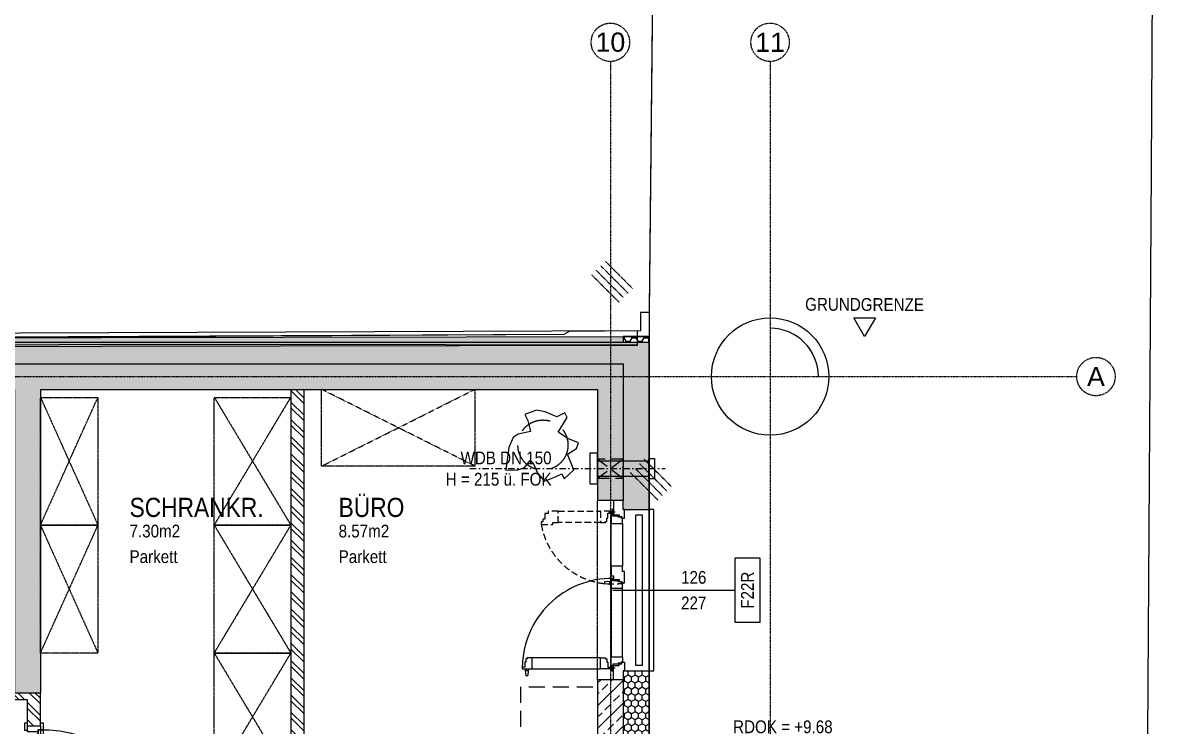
# Model space of a CAD drawing. Header units: millimetres. Extents: x -1798295 to -1733564, y -52013 to 52701.
# Drawn here: x -1743341 to -1734394, y 1265 to 6764 of the extents above; entities that cross this region are included whole.
import ezdxf
from ezdxf.enums import TextEntityAlignment as Align

# ---------------------------------------------------------------- set-up
doc = ezdxf.new("R2010")
doc.units = ezdxf.units.MM
doc.linetypes.add('HIDDEN2', pattern=[0.1875, 0.125, -0.0625])
doc.linetypes.add('STRICHPUNKT', pattern=[1, 0.5, -0.25, 0, -0.25])
for name, color, linetype in [('00_HLP---------M0', 6, 'Continuous'), ('01-BFL-G00-L03-M0', 10, 'Continuous'), ('01-SYM-G00-L03-M0', 8, 'Continuous'), ('01-TXT---------M0', 1, 'Continuous'), ('01-TXT---------PP', 1, 'Continuous'), ('01-TXT-G00-L03-M0', 1, 'Continuous'), ('02-ABB-G00-L03-M0', 50, 'Continuous'), ('02-ANS-G00-L03-M0', 8, 'Continuous'), ('02-AXO-G00-L03-M0', 8, 'STRICHPUNKT'), ('02-DIM-G00-L03-ACHSEN', 8, 'Continuous'), ('02-FIL-G00-L03-LILA', 223, 'Continuous'), ('02-FIL-G00-L03-ORANGE', 40, 'Continuous'), ('02-FIL-G00-L03-STB', 8, 'Continuous'), ('02-HID---------M0', 8, 'HIDDEN2'), ('02-HID-G00-L03-M0', 8, 'HIDDEN2'), ('02-TWA---------M0', 4, 'Continuous'), ('02-TWA-G00-L03-M0', 4, 'Continuous'), ('02-TWB-G00-L03-M0', 5, 'Continuous'), ('02-WDA---------M0', 8, 'Continuous'), ('02-WDA-G00-L03-M0', 8, 'Continuous'), ('02-ZWA---------M0', 2, 'Continuous'), ('02-ZWA-G00-L03-M0', 2, 'Continuous'), ('04-HLP---------M0', 8, 'HIDDEN2'), ('04-STO---------M0', 1, 'Continuous'), ('04-SYM---------EP', 8, 'Continuous'), ('04-SYM-G00-L03-EP', 8, 'Continuous'), ('04-TXT---------EP', 8, 'Continuous'), ('04-TXT-G00-L03-M0', 8, 'Continuous'), ('04-TXT-G00-L03-POS', 8, 'Continuous'), ('05-STO--------M0', 1, 'Continuous'), ('05-SYM---------M0', 8, 'Continuous'), ('05-SYM--------M0', 8, 'Continuous'), ('05-SYM-G00-L03-M0', 8, 'Continuous'), ('05-TXT---------PP', 8, 'Continuous'), ('07-SAN---------M0', 8, 'Continuous'), ('07-SAN-G00-L03-M0', 8, 'Continuous'), ('07_MOB-G00-L03-M0', 6, 'HIDDEN2'), ('09-SYM-G00-L03-GEHSTEIG', 8, 'Continuous'), ('09-VER-G00-L03-DÄMMUNG', 3, 'Continuous'), ('09-VER-G00-L03-GEBÄUDE', 5, 'Continuous'), ('09-VER-G00-L03-GRUNDSTÜCKSGRENZE', 161, 'Continuous')]:
    doc.layers.add(name, color=color, linetype=linetype)
doc.styles.add('ARIAL', font='arial.ttf', dxfattribs={"width": 0.85})
doc.styles.get("Standard").update_dxf_attribs({"font": 'arial.ttf'})
doc.dimstyles.new('pp chromy&schneider', dxfattribs={"dimscale": 0.005, "dimtxt": 25, "dimasz": 10, "dimexe": 0, "dimexo": 0, "dimgap": 5, "dimtad": 1, "dimdec": 1, "dimlfac": 100, "dimrnd": 0.1, "dimzin": 9, "dimdsep": 46, "dimtxsty": 'ARIAL', "dimblk": 'c&s kote', "dimcen": 0, "dimse1": 1, "dimse2": 1, "dimclrd": 8, "dimclrt": 8, "dimadec": 0, "dimazin": 0, "dimtfac": 0.75, "dimtdec": 1, "dimtix": 1, "dimtmove": 2, "dimatfit": 0, "dimldrblk": 'NONE', "dimfxl": 1, "dimtolj": 1, "dimlwd": -1, "dimarcsym": 0})
pattern_1 = [(0.1423, (-1768365.036, 14923.802), (47.55656, 27.6145), [31.75, -63.5]), (120.1423, (-1768365.036, 14923.802), (-47.69314, 27.37794), [31.75, -63.5]), (60.1423, (-1768365.036, 14923.802), (-0.136578, 54.99244), [-63.5, 31.75])]
pattern_2 = [(90, (-1708605.964, -10861.872), (-27.4963, 47.625), [31.75, -63.5]), (210, (-1708605.964, -10861.872), (-27.49631, -47.624995), [31.75, -63.5]), (150, (-1708605.964, -10861.872), (-54.99261, 5e-06), [-63.5, 31.75])]

# ---------------------------------------------------------------- blocks, each defined once
blk = doc.blocks.new('FENSTER_140')
at = {"layer": '02-WDA---------M0'}
for points in [[(0.07, -0.2), (0.07, -0.4)], [(1.33, -0.2), (1.33, -0.4)]]:
    blk.add_lwpolyline(points, dxfattribs=at)
at = {"layer": '04-HLP---------M0', "linetype": 'Continuous'}
for p, q in [((0.0317, 0.5598), (0.0317, 0.5482)), ((0.0317, 0.554), (0.0317, 0.5496)), ((0.0717, 0.566), (0.0335, 0.5617)), ((0.0717, 0.542), (0.0335, 0.5462)), ((0.0717, 0.554), (0.0717, 0.566)), ((0.0717, 0.566), (0.0717, 0.542)), ((0.0717, 0.554), (0.0717, 0.542)), ((0.0837, 0.568), (0.0737, 0.568)), ((0.0837, 0.54), (0.0737, 0.54)), ((0.7447, -0.095), (0.749, -0.0568)), ((0.7625, -0.055), (0.751, -0.055)), ((0.7567, -0.055), (0.7523, -0.055)), ((0.7687, -0.095), (0.7645, -0.0568)), ((0.7427, -0.107), (0.7427, -0.097)), ((0.7687, -0.095), (0.7447, -0.095)), ((0.7567, -0.095), (0.7447, -0.095)), ((0.7567, -0.095), (0.7687, -0.095)), ((0.7707, -0.107), (0.7707, -0.097))]:
    blk.add_line(p, q, dxfattribs=at)
for points in [[(0.0968, 0.5891), (0.0837, 0.5891), (0.0837, 0.5121), (0.172, 0.5121), (0.172, 0.5511), (0.1633, 0.5511), (0.1633, 0.5611), (0.1377, 0.5611), (0.1377, 0.5691), (0.0968, 0.5691)], [(0.0968, -0.1007), (0.0837, -0.1007), (0.0837, -0.0237), (0.172, -0.0237), (0.172, -0.0628), (0.1633, -0.0628), (0.1633, -0.0727), (0.1377, -0.0727), (0.1377, -0.0807), (0.0968, -0.0807)]]:
    blk.add_lwpolyline(points, close=True, dxfattribs=at)
for points in [[(0.0837, 0.5121), (0.0837, -0.0237)], [(0.172, -0.0237), (0.172, 0.5121)]]:
    blk.add_lwpolyline(points, dxfattribs=at)
at = {"layer": '04-HLP---------M0', "linetype": 'HIDDEN2', "ltscale": 0.4}
for points in [[(1.3163, 0.3855), (1.2993, 0.3855), (1.2993, 0.4135), (1.2543, 0.4135), (1.2543, 0.4285), (1.2343, 0.4285), (1.2343, 0.4404), (1.2128, 0.4404), (1.2128, 0.3506), (1.228, 0.3506), (1.228, 0.3085), (1.3163, 0.3085)], [(1.3032, -0.1007), (1.3163, -0.1007), (1.3163, -0.0237), (1.228, -0.0237), (1.228, -0.0628), (1.2367, -0.0628), (1.2367, -0.0727), (1.2623, -0.0727), (1.2623, -0.0807), (1.3032, -0.0807)]]:
    blk.add_lwpolyline(points, close=True, dxfattribs=at)
for points in [[(1.228, -0.0237), (1.228, 0.3085)], [(1.3163, 0.3085), (1.3163, -0.0237)]]:
    blk.add_lwpolyline(points, dxfattribs=at)
at = {"layer": '04-HLP---------M0'}
for points in [[(0.0897, -0.138), (0.0897, -0.088)], [(1.3103, -0.138), (1.3103, -0.088)], [(0.0647, -0.113), (0.1147, -0.113)], [(1.3353, -0.113), (1.2853, -0.113)]]:
    blk.add_lwpolyline(points, dxfattribs=at)
for centre in [(0.0897, -0.113), (1.3103, -0.113)]:
    blk.add_circle(centre, 0.00474, dxfattribs=at)
at = {"layer": '04-HLP---------M0', "linetype": 'Continuous'}
for centre, radius, start, end in [((0.0337, 0.5598), 0.002, 96.34019, 180), ((0.0337, 0.5482), 0.002, 180, 263.65981), ((0.0737, 0.566), 0.002, 90, 180), ((0.0737, 0.542), 0.002, 180, 270), ((0.0897, -0.113), 0.7021, 359.42303, 89.42359), ((0.751, -0.057), 0.002, 90, 173.65981), ((0.7625, -0.057), 0.002, 6.34019, 90), ((0.7447, -0.097), 0.002, 90, 180), ((0.7687, -0.097), 0.002, 0, 90)]:
    blk.add_arc(centre, radius, start, end, dxfattribs=at)
at = {"layer": '04-HLP---------M0', "linetype": 'HIDDEN2', "ltscale": 0.4}
blk.add_arc((1.3103, -0.113), 0.5619, 99.99388, 189.99388, dxfattribs=at)
at = {"layer": '04-STO---------M0'}
for points in [[(0, -0.124), (0.11, -0.124), (0.11, -0.169), (0.125, -0.169), (0.125, -0.189), (0.1369, -0.189), (0.1369, -0.2105), (0.07, -0.2105), (0.07, -0.2), (0, -0.2)], [(0.102, -0.1201), (0.102, -0.107), (0.179, -0.107), (0.179, -0.1953), (0.14, -0.1953), (0.14, -0.1865), (0.13, -0.1865), (0.13, -0.161), (0.122, -0.161), (0.122, -0.1201)], [(0.7918, -0.1201), (0.7918, -0.107), (0.7148, -0.107), (0.7148, -0.1953), (0.7538, -0.1953), (0.7538, -0.1865), (0.7638, -0.1865), (0.7638, -0.161), (0.7718, -0.161), (0.7718, -0.1201)], [(0.8118, -0.107), (0.8118, -0.124), (0.7838, -0.124), (0.7838, -0.169), (0.7688, -0.169), (0.7688, -0.189), (0.7569, -0.189), (0.7569, -0.2105), (0.8467, -0.2105), (0.8467, -0.1953), (0.8888, -0.1953), (0.8888, -0.107)], [(1.298, -0.1201), (1.298, -0.107), (1.221, -0.107), (1.221, -0.1953), (1.26, -0.1953), (1.26, -0.1865), (1.27, -0.1865), (1.27, -0.161), (1.278, -0.161), (1.278, -0.1201)], [(1.4, -0.124), (1.29, -0.124), (1.29, -0.169), (1.275, -0.169), (1.275, -0.189), (1.2631, -0.189), (1.2631, -0.2105), (1.33, -0.2105), (1.33, -0.2), (1.4, -0.2)]]:
    blk.add_lwpolyline(points, close=True, dxfattribs=at)
at = {"layer": '04-SYM---------EP'}
for points in [[(0.7148, -0.107), (0.179, -0.107)], [(0.8888, -0.107), (1.221, -0.107)], [(0.179, -0.1953), (0.7148, -0.1953)], [(1.221, -0.1953), (0.8888, -0.1953)]]:
    blk.add_lwpolyline(points, dxfattribs=at)
blk = doc.blocks.new('04-TXT')
blk.add_line((0, 0), (0.9529, 0))
at = {"layer": '04-TXT---------EP', "color": 8, "style": 'ARIAL', "width": 0.85}
blk.add_attdef('WIDTH', text='', height=0.1, dxfattribs=at).set_placement((0.6322, 0.05), align=Align.CENTER)
blk.add_attdef('HEIGHT', text='', height=0.1, dxfattribs=at).set_placement((0.6322, -0.05), align=Align.TOP_CENTER)
blk = doc.blocks.new('c&s kote')
at = {"color": 8}
for p, q in [((0, -2), (0, 2)), ((0, 2), (0, -2)), ((-2, 0), (2, 0)), ((2, 0), (-2, 0))]:
    blk.add_line(p, q, dxfattribs=at)
blk.add_circle((0, 0), 0.5, dxfattribs=at)
blk = doc.blocks.new('*D277')
at = {"layer": '02-DIM-G00-L03-ACHSEN', "color": 8, "transparency": 16777216}
blk.add_arc((-1737493.3, 3998.1), 378.3, 0.00757, 89.99243, dxfattribs=at)
at = {"layer": 'Defpoints', "color": 0, "transparency": 16777216}
for p in [(-1737493.3, 6461.8), (-1737165.8, 4187.3), (-1768782.6, 3998.1), (-1735093.3, 3998.1), (-1737493.3, -28465.6)]:
    blk.add_point(p, dxfattribs=at)
at = {"layer": '02-DIM-G00-L03-ACHSEN', "color": 8, "transparency": 16777216, "xscale": 0.05, "yscale": 0.05, "zscale": 0.05}
for p, rotation in [((-1737493.3, 4376.4), 179.9962138351538), ((-1737115.1, 3998.1), 270.0037875515814)]:
    blk.add_blockref('c&s kote', p, dxfattribs=dict(at, rotation=rotation))
at = {"layer": '02-DIM-G00-L03-ACHSEN', "color": 8, "transparency": 16777216, "insert": (-1737225.8, 4265.7), "char_height": 0.125, "attachment_point": 5, "rotation": 315, "style": 'ARIAL'}
blk.add_mtext('\\A1;90.00°', dxfattribs=at)
blk = doc.blocks.new('_None')
blk = doc.blocks.new('01-HK3')
blk.add_lwpolyline([(0, 0), (0.0423, 0.0732), (-0.0423, 0.0732)], close=True)
at = {"color": 0, "style": 'ARIAL', "width": 0.85}
blk.add_attdef('HEIGHT', text='', height=0.05, dxfattribs=at).set_placement((0, 0.35), align=Align.TOP_CENTER)
blk = doc.blocks.new('*D278')
at = {"layer": '02-DIM-G00-L03-ACHSEN', "color": 8, "transparency": 16777216}
blk.add_arc((-1765663.3, -25395.2), 946.5, 179.31551, 269.99697, dxfattribs=at)
at = {"layer": 'Defpoints', "color": 0, "transparency": 16777216}
for p in [(-1765663.3, 6461.8), (-1768706, -25358.7), (-1735093.3, -25762.1), (-1766486.8, -25861.9), (-1765663.3, -28465.6)]:
    blk.add_point(p, dxfattribs=at)
at = {"layer": '02-DIM-G00-L03-ACHSEN', "color": 8, "transparency": 16777216, "xscale": 0.05, "yscale": 0.05, "zscale": 0.05}
for p, rotation in [((-1766609.8, -25383.9), 89.31399766154718), ((-1765663.3, -26341.7), 359.998487369845)]:
    blk.add_blockref('c&s kote', p, dxfattribs=dict(at, rotation=rotation))
at = {"layer": '02-DIM-G00-L03-ACHSEN', "color": 8, "transparency": 16777216, "insert": (-1766336.6, -26060.4), "char_height": 0.125, "attachment_point": 5, "rotation": 314.65624, "style": 'ARIAL'}
blk.add_mtext('\\A1;90.69°', dxfattribs=at)
blk = doc.blocks.new('*D279')
at = {"layer": '02-DIM-G00-L03-ACHSEN', "color": 8, "transparency": 16777216}
blk.add_arc((-1737493.3, -25733.3), 916.3, 270.00313, 359.30936, dxfattribs=at)
at = {"layer": 'Defpoints', "color": 0, "transparency": 16777216}
for p in [(-1737493.3, 6461.8), (-1768706, -25358.7), (-1735093.3, -25762.1), (-1737038.4, -26528.6), (-1737493.3, -28465.6)]:
    blk.add_point(p, dxfattribs=at)
at = {"layer": '02-DIM-G00-L03-ACHSEN', "color": 8, "transparency": 16777216, "xscale": 0.05, "yscale": 0.05, "zscale": 0.05}
for p, rotation in [((-1736577.1, -25744.2), 89.31092105198894), ((-1737493.3, -26649.5), 180.0015639796901)]:
    blk.add_blockref('c&s kote', p, dxfattribs=dict(at, rotation=rotation))
at = {"layer": '02-DIM-G00-L03-ACHSEN', "color": 8, "transparency": 16777216, "insert": (-1736849.4, -26385), "char_height": 0.125, "attachment_point": 5, "rotation": 44.65624, "style": 'ARIAL'}
blk.add_mtext('\\A1;89.31°', dxfattribs=at)
blk = doc.blocks.new('türachse&qualität')
at = {"layer": '05-SYM---------M0'}
blk.add_line((-0.4, 0), (-0.4, 0), dxfattribs=at)
at = {"layer": '05-TXT---------PP'}
blk.add_lwpolyline([(-0.5, -0.25), (-0.5, 0.25), (-0.7, 0.25), (-0.7, -0.25)], close=True, dxfattribs=at)
at = {"layer": '05-TXT---------PP', "color": 8, "style": 'ARIAL', "text_generation_flag": 6, "width": 0.85}
blk.add_attdef('POS.NR.', text='', height=0.1, rotation=270, dxfattribs=at).set_placement((-0.6529, -0.0112), align=Align.TOP_CENTER)
blk = doc.blocks.new('01-HK2')
for p, q in [((0.098, 0), (-0.098, 0)), ((0, -0.098), (0, 0.098))]:
    blk.add_line(p, q)
blk.add_circle((0, 0), 0.0773)
at = {"layer": '01-TXT---------M0', "color": 8, "style": 'ARIAL', "width": 0.85}
blk.add_attdef('HEIGHT', text='', height=0.1, rotation=360, dxfattribs=at).set_placement((0, 0.132), align=Align.BOTTOM_CENTER)
blk = doc.blocks.new('01-SQM')
at = {"layer": '01-TXT---------M0', "color": 1, "style": 'ARIAL', "width": 0.85}
blk.add_attdef('ROOM', (0, 0), '', height=0.15, dxfattribs=at)
blk.add_attdef('AREA', text='', height=0.1, dxfattribs=at).set_placement((0, -0.06), align=Align.TOP_LEFT)
at = {"layer": '01-TXT---------PP', "color": 1, "style": 'ARIAL', "width": 0.85}
blk.add_attdef('NR', text='', height=0.15, dxfattribs=at).set_placement((-0.1173, 0), align=Align.RIGHT)
blk.add_attdef('FLOOR', text='', height=0.1, dxfattribs=at).set_placement((0, -0.26), align=Align.TOP_LEFT)
blk = doc.blocks.new('ZIMMERPFLANZE')
blk.add_lwpolyline([(-11.7366, -9.202), (-11.7751, -9.238), (-11.7495, -9.3013), (-11.7859, -9.3233), (-11.7943, -9.3461), (-11.751, -9.3631), (-11.7126, -9.3893), (-11.7486, -9.447), (-11.7402, -9.4662), (-11.7078, -9.4506), (-11.6609, -9.4698), (-11.626, -9.477), (-11.5804, -9.4602), (-11.5912, -9.4362), (-11.602, -9.3917), (-11.5527, -9.3809), (-11.5335, -9.3677), (-11.5155, -9.3281), (-11.5083, -9.2788), (-11.5035, -9.238), (-11.5515, -9.2392), (-11.578, -9.2488), (-11.6008, -9.2764), (-11.6116, -9.268), (-11.6309, -9.2236), (-11.6573, -9.1936), (-11.7042, -9.2116), (-11.727, -9.2224), (-11.7366, -9.202)])
blk.add_circle((-11.6518, -9.3375), 0.1)
blk = doc.blocks.new('möbel_schreibtisch')
at = {"flags": 128}
blk.add_lwpolyline([(0, -0.1), (-0.6, -0.1), (-0.6, 1.3), (0, 1.3)], close=True, dxfattribs=at)
blk.add_lwpolyline([(-1.056, 0.8021, 0.39805), (-1.1032, 0.7521), (-1.1032, 0.4467, 0.39805), (-1.056, 0.3968), (-0.706, 0.3774, 0.430564), (-0.6532, 0.4273), (-0.6532, 0.7716, 0.430564), (-0.706, 0.8215)], format="xyb", close=True, dxfattribs=at)
blk.add_arc((-0.6532, 0.5994), 0.5031, 153.43495, 206.56505)
blk = doc.blocks.new('WANDLÜFER')
at = {"layer": '02-TWA---------M0', "linetype": 'HIDDEN2', "ltscale": 0.75}
for points in [[(0.075, 0), (0.075, -0.2), (-0.075, -0.2), (-0.075, 0), (0.075, 0)], [(-0.075, 0), (0.075, -0.2)], [(0.075, 0), (-0.075, -0.2)]]:
    blk.add_lwpolyline(points, dxfattribs=at)
at = {"layer": '07-SAN---------M0', "linetype": 'STRICHPUNKT', "ltscale": 0.1}
blk.add_lwpolyline([(0, 1), (0, -0.53)], dxfattribs=at)
at = {"layer": '07-SAN---------M0'}
for points in [[(0, 0), (-0.12, 0), (-0.12, 0.06), (0.12, 0.06), (0.12, 0)], [(0.08, -0.4), (-0.08, -0.4), (-0.08, -0.445), (0.08, -0.445)]]:
    blk.add_lwpolyline(points, close=True, dxfattribs=at)
for points in [[(-0.06, 0), (-0.06, -0.4)], [(0.06, 0), (0.06, -0.4)]]:
    blk.add_lwpolyline(points, dxfattribs=at)
blk = doc.blocks.new('TÜR-80_10er-WAND')
at = {"layer": '00_HLP---------M0'}
blk.add_lwpolyline([(0.4115, -0.025), (-0.4115, -0.025), (-0.4115, -0.025), (-0.4115, 0.017), (0.4115, 0.017)], close=True, dxfattribs=at)
for points in [[(0.4, 0.017), (-0.4, 0.017)], [(-0.375, 0.017), (-0.375, 0.027), (-0.32, 0.027), (-0.32, 0.017)], [(-0.3575, 0.027), (-0.3575, 0.083), (-0.2225, 0.083)], [(-0.3375, 0.027), (-0.3375, 0.063), (-0.2225, 0.063)], [(-0.2225, 0.063), (-0.2225, 0.083)], [(-0.375, -0.025), (-0.375, -0.035), (-0.32, -0.035), (-0.32, -0.025)], [(-0.3575, -0.035), (-0.3575, -0.091), (-0.2225, -0.091)], [(-0.3375, -0.035), (-0.3375, -0.071), (-0.2225, -0.071)], [(-0.2225, -0.071), (-0.2225, -0.091)]]:
    blk.add_lwpolyline(points, dxfattribs=at)
at = {"layer": '02-HID---------M0', "ltscale": 0.5}
for points in [[(0.445, 0.1), (-0.445, 0.1)], [(-0.445, 0), (0.445, 0)]]:
    blk.add_lwpolyline(points, dxfattribs=at)
at = {"layer": '02-ZWA---------M0'}
for points in [[(-0.445, 0.1), (-0.445, 0)], [(0.445, 0.1), (0.445, 0)]]:
    blk.add_lwpolyline(points, dxfattribs=at)
at = {"layer": '05-STO--------M0'}
for points in [[(-0.465, 0.1), (-0.465, 0.125), (-0.41, 0.125), (-0.41, 0.1), (-0.4, 0.1), (-0.4, 0.017), (-0.415, 0.017), (-0.415, -0.025), (-0.465, -0.025), (-0.465, 0)], [(0.465, 0.1), (0.465, 0.125), (0.41, 0.125), (0.41, 0.1), (0.4, 0.1), (0.4, 0.017), (0.415, 0.017), (0.415, -0.025), (0.465, -0.025), (0.465, 0)]]:
    blk.add_lwpolyline(points, dxfattribs=at)
at = {"layer": '05-SYM---------M0'}
for points in [[(0.352, -0.8085), (0.296, -0.8085), (0.296, -0.6735)], [(0.316, -0.6735), (0.296, -0.6735)], [(0.352, -0.7885), (0.316, -0.7885), (0.316, -0.6735)], [(0.414, -0.8085), (0.47, -0.8085), (0.47, -0.6735)], [(0.414, -0.7885), (0.45, -0.7885), (0.45, -0.6735)], [(0.45, -0.6735), (0.47, -0.6735)], [(0.362, -0.826), (0.352, -0.826), (0.352, -0.771), (0.362, -0.771)], [(0.404, -0.826), (0.414, -0.826), (0.414, -0.771), (0.404, -0.771)]]:
    blk.add_lwpolyline(points, dxfattribs=at)
at = {"layer": '05-SYM--------M0'}
blk.add_lwpolyline([(0.404, -0.0395), (0.404, -0.8625), (0.404, -0.8625), (0.362, -0.8625), (0.362, -0.0395)], close=True, dxfattribs=at)
for points in [[(0.41, -0.036), (0.42, -0.036)], [(0.415, -0.031), (0.415, -0.041)]]:
    blk.add_lwpolyline(points, dxfattribs=at)
blk.add_circle((0.415, -0.036), 0.01, dxfattribs=at)
blk.add_arc((0.415, -0.036), 0.8282, 176.33088, 266.33088, dxfattribs=at)

msp = doc.modelspace()

# ---------------------------------------------------------------- hatches: boundary and pattern name
at = {"layer": '02-FIL-G00-L03-LILA', "true_color": 0x636466}
h = msp.add_hatch(dxfattribs=at)
h.set_pattern_fill('HONEY', color=251, scale=10, angle=107.04654197, style=0)
h.set_pattern_definition(pattern_1)
h.paths.add_polyline_path([(-1750743.3705, 4268.1278), (-1750743.3705, 4288.5072), (-1738643.3386, 4311.4645), (-1738643.3386, 4268.1279)])
h = msp.add_hatch(dxfattribs=at)
h.set_pattern_fill('HONEY', color=251, scale=10, angle=107.04654197, style=0)
h.set_pattern_definition(pattern_1)
h.paths.add_polyline_path([(-1738443.3325, 4268.1279), (-1738443.3386, 4311.844), (-1738643.3386, 4311.844), (-1738643.3386, 4268.1279)])
h = msp.add_hatch(dxfattribs=at)
h.set_pattern_fill('HONEY', color=251, scale=10, angle=107.04654197, style=0)
h.set_pattern_definition(pattern_2)
h.paths.add_polyline_path([(-1750943.3325, 4268.1278), (-1750743.3325, 4098.1278), (-1738643.3325, 4098.1279), (-1738643.2888, 3028.1279), (-1738643.3325, 3028.1279), (-1738643.3325, 2958.1279), (-1738443.3325, 2958.1279), (-1738443.3325, 4268.1279), (-1738643.3386, 4268.1279)])
h = msp.add_hatch(dxfattribs=at)
h.set_pattern_fill('HONEY', color=251, scale=10, angle=107.04654197, style=0)
h.set_pattern_definition(pattern_2)
h.paths.add_polyline_path([(-1738643.3325, 1698.1279), (-1738643.3325, 1628.1279), (-1738643.3325, -141.8721), (-1738643.3325, -211.8721), (-1738443.3383, -211.8721), (-1738443.3384, 1698.1279)])
at = {"layer": '02-FIL-G00-L03-ORANGE', "true_color": 0x636466}
h = msp.add_hatch(dxfattribs=at)
h.set_pattern_fill('ANSI32', color=251, scale=10, angle=197.04654197, style=0)
h.set_pattern_definition([(135, (-1823605.96, -55861.87), (-67.35192, -67.35192), []), (135, (-1823605.96, -55816.97), (-67.35192, -67.35192), [])])
h.paths.add_polyline_path([(-1741143.3325, 3898.1279), (-1741243.3325, 3898.1279), (-1741243.3325, 173.1279), (-1743203.3325, 173.1279), (-1743203.3325, 378.1279), (-1743303.3325, 378.1279), (-1743303.3325, 173.1279), (-1743403.3325, 173.1279), (-1743403.3325, 160.6279), (-1743353.3325, 160.6279), (-1743353.3325, 85.6279), (-1743403.3325, 85.6279), (-1743403.3325, 73.1279), (-1741053.3325, 73.1279), (-1741053.3325, 85.6279), (-1741103.3325, 85.6279), (-1741103.3325, 160.6279), (-1741053.3325, 160.6279), (-1741053.3325, 173.1279), (-1741143.3325, 173.1279)])
h = msp.add_hatch(dxfattribs=at)
h.set_pattern_fill('ANSI32', color=251, scale=10, angle=197.04654197, style=0)
h.set_pattern_definition([(135, (-2023605.96, -55861.88), (-67.35192, -67.351922), []), (135, (-2023605.96, -55816.97), (-67.35192, -67.351922), [])])
h.paths.add_polyline_path([(-1743203.3325, 1523.1279), (-1743403.3325, 1523.1279), (-1743403.3325, 1573.1279), (-1744853.3325, 1573.1278), (-1744853.3325, 1473.1279), (-1743303.3325, 1473.1279), (-1743303.3325, 1268.1279), (-1743203.3325, 1268.1279)])
at = {"layer": '02-FIL-G00-L03-STB', "true_color": 0x636466}
h = msp.add_hatch(dxfattribs=at)
h.set_pattern_fill('ANSI33', color=251, scale=20, angle=107.04654197, style=0)
h.set_pattern_definition([(44.70755, (-1820439.01, -33596.34), (-89.34302, 90.25976), []), (44.70755, (-1820349.2, -33596.8), (-89.34302, 90.25976), [63.5, -31.75])])
h.paths.add_polyline_path([(-1738643.2888, 3028.1279), (-1738643.3325, 4098.1279), (-1750743.3325, 4098.1278), (-1750743.3325, 3048.1278), (-1750663.3325, 3048.1278), (-1750543.3325, 3048.1278), (-1750543.3325, 3898.1278), (-1743403.3325, 3898.1279), (-1743403.3325, 1523.1279), (-1743203.3325, 1523.1279), (-1743203.3325, 3898.1279), (-1738843.3325, 3898.1279), (-1738843.2888, 3028.1279)])
h = msp.add_hatch(dxfattribs=at)
h.set_pattern_fill('ANSI33', color=251, scale=20, angle=107.04654197, style=0)
h.set_pattern_definition([(44.70755, (-1820439.01, -33596.34), (-89.34302, 90.25976), []), (44.70755, (-1820349.2, -33596.8), (-89.34302, 90.25976), [63.5, -31.75])])
h.paths.add_polyline_path([(-1738643.3325, 1628.1279), (-1738723.3325, 1628.1279), (-1738843.3325, 1628.1279), (-1738843.3325, -141.8721), (-1738643.3325, -141.8721)])

# ---------------------------------------------------------------- linework, layer by layer
at = {"color": 1}
msp.add_circle((-1737493.3323, 3998.1267), 458.8533, dxfattribs=at)
at = {"layer": '01-BFL-G00-L03-M0', "color": 251, "linetype": 'HIDDEN2', "ltscale": 3, "true_color": 0x636466}
msp.add_lwpolyline([(-1738143.025, 37638.4474), (-1738253.0111, 22488.6272), (-1738439.9867, 4498.6082), (-1738443.3362, -26015.1962), (-1738435.9247, -32080.2872)], dxfattribs=at)
at = {"layer": '02-ABB-G00-L03-M0', "color": 251, "true_color": 0x636466}
msp.add_lwpolyline([(-1751101.1395, 4287.8284), (-1751102.0958, 4218.9905), (-1738530.1166, 4242.7996), (-1738529.8092, 4354.4095)], dxfattribs=at)
at = {"layer": '02-ANS-G00-L03-M0', "color": 251, "true_color": 0x636466}
msp.add_lwpolyline([(-1738443.3325, 1698.1279), (-1738403.3325, 1698.1279), (-1738403.3325, 2958.1279), (-1738443.3325, 2958.1279)], dxfattribs=at)
msp.add_lwpolyline([(-1738543.3327, 1738.1279), (-1738543.3327, 2918.1279), (-1738493.3327, 2918.1279), (-1738493.3327, 1738.1279)], close=True, dxfattribs=at)
at = {"layer": '02-AXO-G00-L03-M0', "color": 251, "true_color": 0x636466}
for points in [[(-1738743.3341, 6461.8261), (-1738743.3337, -28465.6157)], [(-1737493.3326, 6461.8261), (-1737493.3321, -28465.6157)], [(-1738605.0333, 4651.0171), (-1738817.1654, 4863.1492)], [(-1738569.678, 4686.3725), (-1738781.81, 4898.5045)], [(-1738675.744, 4580.3065), (-1738887.8761, 4792.4385)], [(-1738675.744, 4580.3065), (-1738887.8761, 4792.4385)], [(-1738640.3887, 4615.6618), (-1738852.5207, 4827.7938)], [(-1738640.3887, 4615.6618), (-1738852.5207, 4827.7938)], [(-1768782.5963, 3998.1263), (-1735093.3325, 3998.1267)], [(-1738301.9173, 3103.5055), (-1738514.0493, 3315.6376)], [(-1738266.5619, 3138.8609), (-1738478.694, 3350.9929)], [(-1738372.6279, 3032.7949), (-1738584.76, 3244.9269)], [(-1738337.2726, 3068.1502), (-1738549.4046, 3280.2822)], [(-1738337.2726, 3068.1502), (-1738549.4046, 3280.2822)]]:
    msp.add_lwpolyline(points, dxfattribs=at)
for centre in [(-1738743.3341, 6611.8261), (-1737493.3326, 6611.8261), (-1734943.3325, 3998.1267)]:
    msp.add_circle(centre, 150, dxfattribs=at)
at = {"layer": '02-HID-G00-L03-M0', "color": 251, "true_color": 0x636466}
msp.add_lwpolyline([(-1738843.3325, 1628.1279), (-1738843.2888, 3028.1279)], dxfattribs=at)
at = {"layer": '02-HID-G00-L03-M0', "color": 251, "ltscale": 0.5, "true_color": 0x636466}
msp.add_lwpolyline([(-1738443.3325, 2958.1279), (-1738443.3325, 1698.1279)], dxfattribs=at)
at = {"layer": '02-TWA-G00-L03-M0', "color": 251, "true_color": 0x636466}
msp.add_line((-1743203.3325, 3898.1279), (-1743203.3325, 1523.1279), dxfattribs=at)
for points in [[(-1750743.3325, 4098.1278), (-1738643.3325, 4098.1279)], [(-1738643.3325, 4098.1279), (-1738643.2888, 3028.1279)], [(-1743203.3325, 1523.1279), (-1743403.3325, 1523.1279), (-1743403.3325, 3898.1279)], [(-1743203.3325, 3898.1279), (-1738843.3325, 3898.1279)], [(-1738843.3325, 3898.1279), (-1738843.2888, 3028.1279)], [(-1738643.2888, 3028.1279), (-1738843.2888, 3028.1279)], [(-1738843.3325, 1628.1279), (-1738843.3325, -141.8721)], [(-1738643.3325, 1628.1279), (-1738843.3325, 1628.1279)], [(-1738643.3325, 1628.1279), (-1738643.3325, -141.8721)]]:
    msp.add_lwpolyline(points, dxfattribs=at)
at = {"layer": '02-TWB-G00-L03-M0', "color": 251, "true_color": 0x636466}
msp.add_lwpolyline([(-1738253.0111, 22488.6272), (-1738439.9867, 4498.6082), (-1738508.4705, 4498.1386), (-1738507.5085, 4354.559), (-1750995.3425, 4308.3813)], dxfattribs=at)
at = {"layer": '02-WDA-G00-L03-M0', "color": 251, "true_color": 0x636466}
msp.add_lwpolyline([(-1738443.3325, 4268.1279), (-1738443.3386, 4311.844), (-1738643.3386, 4311.844), (-1738643.3386, 4268.1279)], close=True, dxfattribs=at)
for points in [[(-1750943.3325, 4268.1278), (-1738443.3325, 4268.1279)], [(-1738443.3325, 4268.1279), (-1738443.3325, 2958.1279)], [(-1738443.3325, 1698.1279), (-1738443.3325, -211.8721)]]:
    msp.add_lwpolyline(points, dxfattribs=at)
at = {"layer": '02-ZWA-G00-L03-M0', "color": 251, "true_color": 0x636466}
for points in [[(-1741243.3325, 3898.1279), (-1741243.3325, 173.1279)], [(-1741143.3325, 3898.1279), (-1741143.3325, 173.1279)], [(-1743203.3325, 1268.1279), (-1743203.3325, 1523.1279)], [(-1744853.3325, 1473.1279), (-1743303.3325, 1473.1279)], [(-1743303.3325, 1268.1279), (-1743303.3325, 1473.1279)], [(-1743303.3325, 1268.1279), (-1743203.3325, 1268.1279)]]:
    msp.add_lwpolyline(points, dxfattribs=at)
at = {"layer": '07_MOB-G00-L03-M0', "color": 251, "true_color": 0x636466}
for points in [[(-1739803.3325, 3298.1279), (-1741003.3325, 3298.1279), (-1741003.3325, 3898.1279), (-1739803.3325, 3898.1279), (-1739803.3325, 3298.1279)], [(-1743203.3325, 2835.6279), (-1743203.3325, 3835.6279), (-1742753.3325, 3835.6279), (-1742753.3325, 2835.6279), (-1743203.3325, 2835.6279)], [(-1741843.3325, 2835.6279), (-1741843.3325, 3835.6279), (-1741243.3325, 3835.6279), (-1741243.3325, 2835.6279), (-1741843.3325, 2835.6279)], [(-1743203.3325, 1835.6279), (-1743203.3325, 2835.6279), (-1742753.3325, 2835.6279), (-1742753.3325, 1835.6279), (-1743203.3325, 1835.6279)], [(-1741843.3325, 1835.6279), (-1741843.3325, 2835.6279), (-1741243.3325, 2835.6279), (-1741243.3325, 1835.6279), (-1741843.3325, 1835.6279)], [(-1741843.3325, 835.6279), (-1741843.3325, 1835.6279), (-1741243.3325, 1835.6279), (-1741243.3325, 835.6279), (-1741843.3325, 835.6279)]]:
    msp.add_lwpolyline(points, close=True, dxfattribs=at)
for points in [[(-1739803.3325, 3298.1279), (-1741003.3325, 3898.1279)], [(-1741003.3325, 3298.1279), (-1739803.3325, 3898.1279)], [(-1743203.3325, 2835.6279), (-1742753.3325, 3835.6279)], [(-1743203.3325, 3835.6279), (-1742753.3325, 2835.6279)], [(-1741843.3325, 2835.6279), (-1741243.3325, 3835.6279)], [(-1741843.3325, 3835.6279), (-1741243.3325, 2835.6279)], [(-1743203.3325, 1835.6279), (-1742753.3325, 2835.6279)], [(-1743203.3325, 2835.6279), (-1742753.3325, 1835.6279)], [(-1741843.3325, 1835.6279), (-1741243.3325, 2835.6279)], [(-1741843.3325, 2835.6279), (-1741243.3325, 1835.6279)], [(-1741843.3325, 835.6279), (-1741243.3325, 1835.6279)], [(-1741843.3325, 1835.6279), (-1741243.3325, 835.6279)]]:
    msp.add_lwpolyline(points, dxfattribs=at)
at = {"layer": '09-SYM-G00-L03-GEHSTEIG', "color": 251, "true_color": 0x636466}
msp.add_lwpolyline([(-1736006.5625, -31285.034), (-1736017.0072, -26143.9704, 0.186744235), (-1735091.5839, -25708.2411, 0.22427897), (-1734710.5349, -24559.3635), (-1734662.6999, -15365.8412), (-1734622.7629, -10125.0916), (-1734622.7629, -10125.0916), (-1734622.7629, -10125.0916), (-1734565.3169, -3231.39), (-1734508.1224, 5617.4323), (-1734508.1224, 5617.4323), (-1734508.1224, 5617.4323), (-1734434.2485, 19239.4449), (-1734394.1817, 25354.7547)], format="xyb", dxfattribs=at)
at = {"layer": '09-VER-G00-L03-DÄMMUNG', "color": 251, "ltscale": 1, "true_color": 0x636466}
for p, q in [((-1742580.317, 4247.5991), (-1744732.6331, 4237.15)), ((-1740033.666, 4246.9404), (-1742580.317, 4247.5991)), ((-1738530.1166, 4242.7996), (-1740033.666, 4246.9404))]:
    msp.add_line(p, q, dxfattribs=at)
msp.add_lwpolyline([(-1738530.1166, 4242.7996), (-1738529.8092, 4354.4095)], dxfattribs=at)
at = {"layer": '09-VER-G00-L03-GEBÄUDE', "color": 251, "ltscale": 0.2, "true_color": 0x636466}
for p, q in [((-1738439.9867, 4498.6082), (-1738508.4705, 4498.1386)), ((-1738508.4705, 4498.1386), (-1738507.5085, 4354.559)), ((-1739106.6922, 4326.5675), (-1743819.6386, 4304.2339)), ((-1739064.9118, 4350.8242), (-1739106.6922, 4326.5675)), ((-1738507.5085, 4354.559), (-1739064.9118, 4350.8242))]:
    msp.add_line(p, q, dxfattribs=at)
at = {"layer": '09-VER-G00-L03-GEBÄUDE', "color": 251, "ltscale": 1, "true_color": 0x636466}
for points in [[(-1742740.2578, 4306.352), (-1749262.8981, 4293.5526)], [(-1739106.6922, 4326.5675), (-1742740.2578, 4306.352)]]:
    msp.add_lwpolyline(points, dxfattribs=at)
at = {"layer": '09-VER-G00-L03-GRUNDSTÜCKSGRENZE', "color": 251, "true_color": 0x636466}
msp.add_lwpolyline([(-1738443.3362, -26015.1962), (-1749606.4063, -25887.8999), (-1766101.6008, -25684.4748), (-1766009.1343, 4259.5436), (-1792927.1881, 4208.4721), (-1793057.1833, 4209.1356), (-1792974.6592, 20376.8239), (-1792964.8981, 22289.1605), (-1777971.1258, 22405.3561), (-1755608.3691, 22460.8982), (-1755726.0561, 4278.4007), (-1755591.8376, 4279.3082), (-1738443.3386, 4311.844)], close=True, dxfattribs=at)

# ---------------------------------------------------------------- block references
at = {"layer": '01-SYM-G00-L03-M0', "color": 251, "true_color": 0x636466}
ref = msp.add_blockref('01-HK2', (-1737393.3325, 1048.1275), dxfattribs=dict(at, xscale=757.5757580624572, yscale=757.5757580613005, zscale=757.5757580681659, rotation=7.103270536e-07))
ref.add_attrib('HEIGHT', 'RDOK = +9.68', dxfattribs={"layer": '01-TXT---------M0', "color": 8, "height": 100, "rotation": 0.00000071, "style": 'ARIAL', "width": 0.85}).set_placement((-1737393.3325, 1179.5172), align=Align.BOTTOM_CENTER)
at = {"layer": '01-TXT-G00-L03-M0', "color": 251, "true_color": 0x636466, "xscale": 999.9999999999995, "yscale": 999.9999999999995, "zscale": 999.9999999999995, "rotation": 6.877580782e-07}
for p, values in [((-1742505.964, 2900.1865), {'ROOM': 'SCHRANKR.', 'AREA': '7.30m2', 'FLOOR': 'Parkett'}), ((-1740869.9075, 2900.1865), {'ROOM': 'BÜRO', 'AREA': '8.57m2', 'FLOOR': 'Parkett'})]:
    msp.add_blockref('01-SQM', p, dxfattribs=at).add_auto_attribs(values)
at = {"layer": '02-DIM-G00-L03-ACHSEN', "color": 251, "true_color": 0x636466}
ref = msp.add_blockref('01-HK3', (-1736754.8918, 4311.844), dxfattribs=dict(at, xscale=-2000.000000016163, yscale=2000.000000025193, zscale=2000, rotation=359.8230722415039))
ref.add_attrib('HEIGHT', 'GRUNDGRENZE', dxfattribs={"layer": '0', "color": 0, "extrusion": (0, 0, -1), "height": 100, "rotation": 0.17692776, "style": 'ARIAL', "text_generation_flag": 2, "width": 0.85}).set_placement((1736753.9654, 4611.8425), align=Align.TOP_CENTER)
at = {"layer": '04-SYM-G00-L03-EP', "color": 251, "true_color": 0x636466, "xscale": 999.9999999999995, "yscale": 999.9999999999995, "zscale": 999.9999999999995, "rotation": 90.00000069469276}
msp.add_blockref('FENSTER_140', (-1738843.3325, 1628.1279), dxfattribs=at)
at = {"layer": '04-TXT-G00-L03-M0', "color": 251, "true_color": 0x636466, "xscale": 999.9999999999995, "yscale": 999.9999999999995, "zscale": 999.9999999999995, "rotation": 6.575471852e-07}
msp.add_blockref('04-TXT', (-1738723.3325, 2328.1279), dxfattribs=at).add_auto_attribs({'WIDTH': '126', 'HEIGHT': '227'})
at = {"layer": '04-TXT-G00-L03-POS', "color": 251, "true_color": 0x636466}
ref = msp.add_blockref('türachse&qualität', (-1738270.4066, 2328.1279), dxfattribs=dict(at, xscale=999.9999999999995, yscale=999.9999999999995, zscale=999.9999999999995, rotation=179.9999970408945))
ref.add_attrib('POS.NR.', 'F22R', dxfattribs={"layer": '05-TXT---------PP', "color": 8, "height": 100, "rotation": 89.99999704, "style": 'ARIAL', "width": 0.85}).set_placement((-1737670.4066, 2328.1279), align=Align.MIDDLE_CENTER)
at = {"layer": '05-SYM-G00-L03-M0', "color": 251, "true_color": 0x636466, "xscale": -999.9999999999995, "yscale": 999.9999999999995, "zscale": 999.9999999999995, "rotation": 90.00000090358736}
msp.add_blockref('TÜR-80_10er-WAND', (-1743203.3325, 823.1279), dxfattribs=at)
at = {"layer": '07-SAN-G00-L03-M0', "color": 251, "true_color": 0x636466, "xscale": -999.9999999999995, "yscale": 999.9999999999995, "zscale": 999.9999999999995, "rotation": 90.00000068031925}
msp.add_blockref('WANDLÜFER', (-1738843.3106, 3278.1573), dxfattribs=at)
at = {"layer": '07_MOB-G00-L03-M0', "color": 251, "true_color": 0x636466}
for name, p, xscale, yscale, zscale, rotation in [('ZIMMERPFLANZE', (-1762063.1398, -14895.5924), 1959.999999990362, 1959.999999980992, 1959.999999999999, 180.142304397896), ('möbel_schreibtisch', (-1738843.3325, 273.1279), 999.9999999999995, 999.9999999999995, 999.9999999999995, 7.102894438e-07)]:
    msp.add_blockref(name, p, dxfattribs=dict(at, xscale=xscale, yscale=yscale, zscale=zscale, rotation=rotation))

# ---------------------------------------------------------------- texts
at = {"layer": '02-AXO-G00-L03-M0', "color": 251, "true_color": 0x636466, "char_height": 150, "width": 303.3, "attachment_point": 5, "rotation": 0.00000069}
for s, insert in [('{\\fArial|b0|i0|c0|p34;10}', (-1738743.3341, 6611.8261)), ('{\\fArial|b0|i0|c0|p34;11}', (-1737493.3326, 6611.8261)), ('{\\fArial|b0|i0|c0|p34;A}', (-1734943.3325, 3998.1267))]:
    msp.add_mtext(s, dxfattribs=dict(at, insert=insert))
at = {"layer": '07-SAN-G00-L03-M0', "color": 251, "true_color": 0x636466, "insert": (-1739203.356, 3278.1573), "char_height": 100, "width": 1538, "attachment_point": 6, "rotation": 0.00000069, "style": 'ARIAL'}
msp.add_mtext('WDB DN 150\\PH = 215 ü. FOK', dxfattribs=at)

# ---------------------------------------------------------------- dimensions: what is measured, and where the dimension line sits
at = {"layer": '02-DIM-G00-L03-ACHSEN', "color": 251, "true_color": 0x636466}
for base, line1, line2, picture, middle in [((-1737165.7549, 4187.2537), ((-1768782.5963, 3998.1263), (-1735093.3325, 3998.1267)), ((-1737493.3326, 6461.8261), (-1737493.3321, -28465.6157)), '*D277', (-1737225.8037, 4265.6555)), ((-1737038.3742, -26528.5927), ((-1737493.3326, 6461.8261), (-1737493.3321, -28465.6157)), ((-1768705.9637, -25358.7014), (-1735093.3322, -25762.0526)), '*D279', (-1736849.392, -26384.9664)), ((-1766486.8046, -25861.902), ((-1765663.3326, 6461.8257), (-1765663.3321, -28465.6161)), ((-1768705.9637, -25358.7014), (-1735093.3322, -25762.0526)), '*D278', (-1766336.5652, -26060.4157))]:
    dim = msp.add_angular_dim_2l(base=base, line1=line1, line2=line2, dimstyle='pp chromy&schneider', override={"dimzin": 8, "dimadec": 2}, dxfattribs=at)
    dim.commit()
    dim.dimension.update_dxf_attribs({"geometry": picture, "text_midpoint": middle})

doc.saveas('drawing.dxf')
